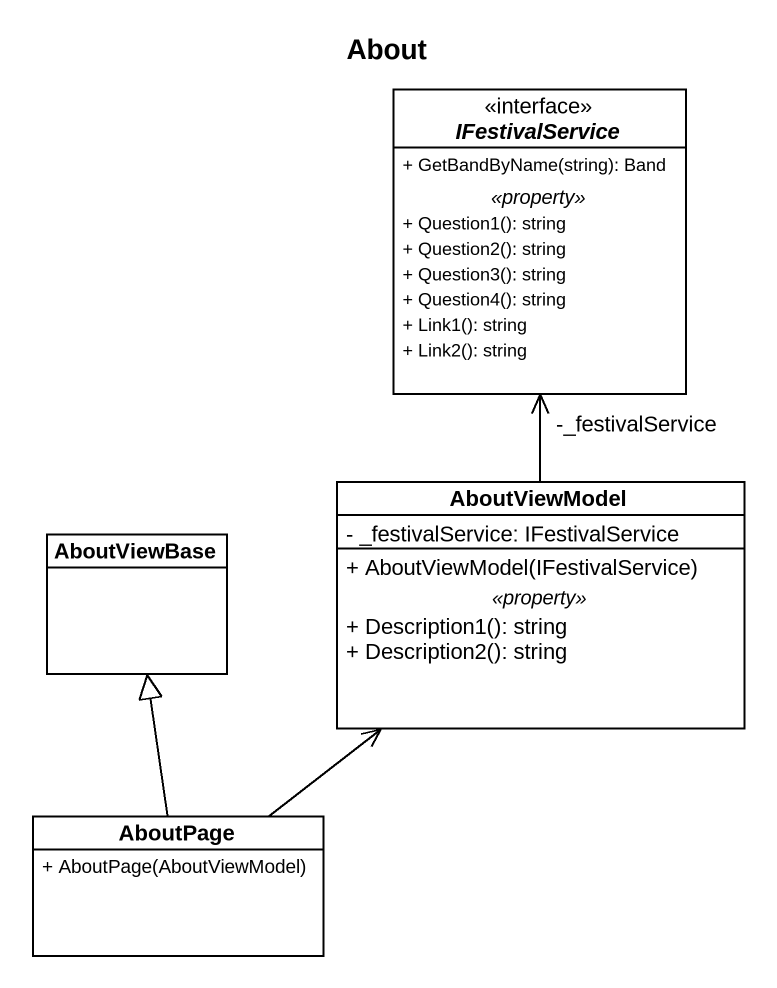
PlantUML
@startuml
title About
hide circle
hide empty members
skinparam classAttributeIconSize 0
interface IFestivalService {
  + GetBandByName(string): Band
  .. <<property>> ..
  + Question1(): string
  + Question2(): string
  + Question3(): string
  + Question4(): string
  + Link1(): string
  + Link2(): string
}
class AboutViewBase
class AboutViewModel {
  - _festivalService: IFestivalService
  --
  + AboutViewModel(IFestivalService)
  .. <<property>> ..
  + Description1(): string
  + Description2(): string
}
class AboutPage {
  + AboutPage(AboutViewModel)
}
AboutViewModel -up-> "-_festivalService" IFestivalService
AboutPage -up-|> AboutViewBase
AboutPage -up-> AboutViewModel
@enduml
